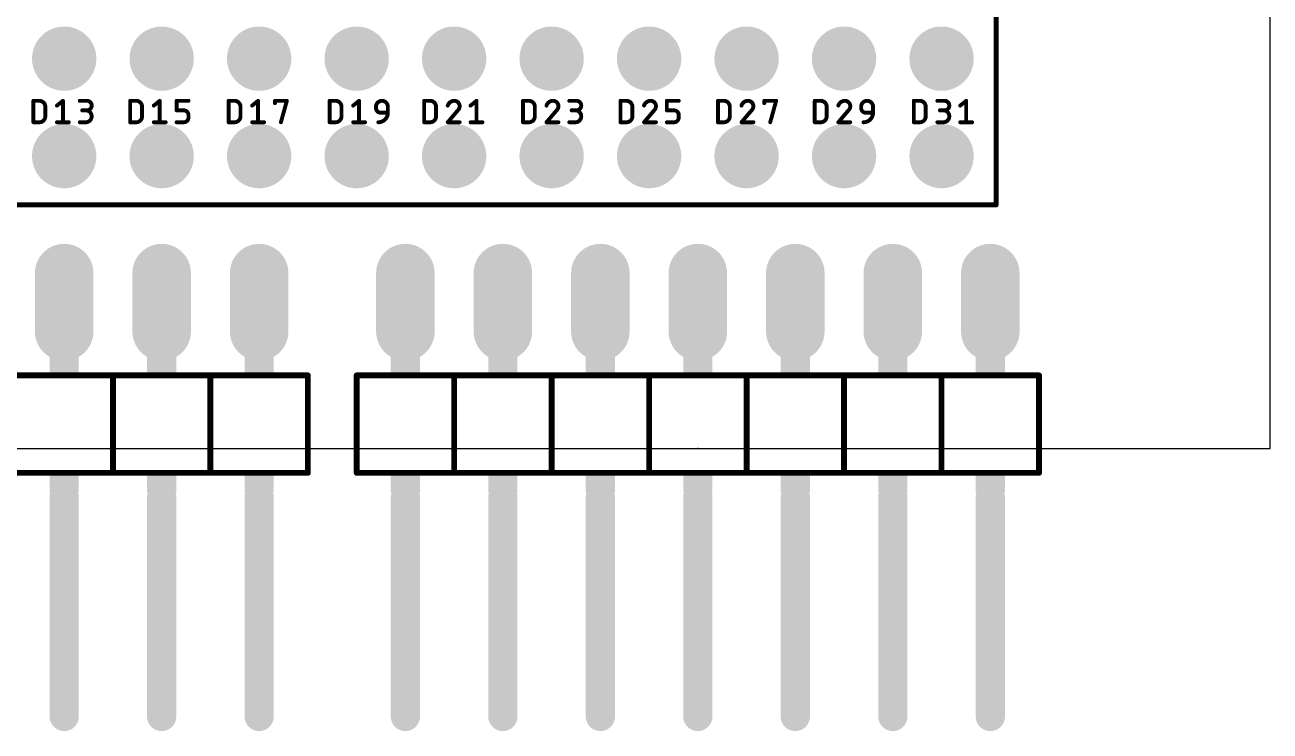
# Model space of a CAD drawing. Extents: x 0 to 2.49, y -0.29 to 2.34.
# Drawn here: x 1.21 to 2.487, y -0.29 to 0.435 of the extents above; entities that cross this region are included whole.
import ezdxf

# ---------------------------------------------------------------- set-up
doc = ezdxf.new("R2010")
doc.units = 0
for name, color, linetype in [('17', 110, 'CONTINUOUS'), ('20', 31, 'CONTINUOUS'), ('21', 253, 'CONTINUOUS'), ('23', 53, 'CONTINUOUS')]:
    doc.layers.add(name, color=color, linetype=linetype)

# ---------------------------------------------------------------- blocks, each defined once
blk = doc.blocks.new('ROUNDP')
at = {"const_width": 0.5}
blk.add_lwpolyline([(0, -0.25, 1), (0, 0.25, 1), (0, -0.25)], format="xyb", dxfattribs=at)
blk = doc.blocks.new('RECT')
blk.add_solid([(-0.5, -0.5), (0.5, -0.5), (-0.5, 0.5), (0.5, 0.5)])
blk = doc.blocks.new('LONGP100')
at = {"const_width": 1}
blk.add_lwpolyline([(-0.5, 0), (0.5, 0)], dxfattribs=at)
at = {"const_width": 0.5}
for points in [[(-0.5, 0.25, 1), (-0.5, -0.25)], [(0.5, -0.25, 1), (0.5, 0.25)]]:
    blk.add_lwpolyline(points, format="xyb", dxfattribs=at)

msp = doc.modelspace()

# ---------------------------------------------------------------- linework, layer by layer
at = {"layer": '20'}
for p, q in [((2.487008, 0), (2.487008, 2.149606)), ((0, 0), (2.487008, 0))]:
    msp.add_line(p, q, dxfattribs=at)
at = {"layer": '21'}
for points, const_width in [([(2.206, 0.25), (2.206, 1.746)], 0.005), ([(1.218404, 0.334742), (1.218404, 0.356742)], 0.004), ([(1.218404, 0.356742), (1.224515, 0.356742)], 0.004), ([(1.242584, 0.351853), (1.248695, 0.356742)], 0.004), ([(1.248695, 0.356742), (1.248695, 0.334742)], 0.004), ([(1.265984, 0.356742), (1.273317, 0.356742)], 0.004), ([(1.317711, 0.334742), (1.317711, 0.356742)], 0.004), ([(1.317711, 0.356742), (1.323822, 0.356742)], 0.004), ([(1.341891, 0.351853), (1.348002, 0.356742)], 0.004), ([(1.348002, 0.356742), (1.348002, 0.334742)], 0.004), ([(1.365291, 0.346964), (1.365291, 0.356742)], 0.004), ([(1.365291, 0.356742), (1.377513, 0.356742)], 0.004), ([(1.418609, 0.334742), (1.418609, 0.356742)], 0.004), ([(1.418609, 0.356742), (1.42472, 0.356742)], 0.004), ([(1.442789, 0.351853), (1.4489, 0.356742)], 0.004), ([(1.4489, 0.356742), (1.4489, 0.334742)], 0.004), ([(1.466189, 0.354297), (1.466189, 0.356742)], 0.004), ([(1.466189, 0.356742), (1.478411, 0.356742)], 0.004), ([(1.478411, 0.356742), (1.4723, 0.334742)], 0.004), ([(1.522238, 0.334742), (1.522238, 0.356742)], 0.004), ([(1.522238, 0.356742), (1.528349, 0.356742)], 0.004), ([(1.546418, 0.351853), (1.552529, 0.356742)], 0.004), ([(1.552529, 0.356742), (1.552529, 0.334742)], 0.004), ([(1.619248, 0.334742), (1.619248, 0.356742)], 0.004), ([(1.619248, 0.356742), (1.625359, 0.356742)], 0.004), ([(1.666828, 0.351853), (1.672939, 0.356742)], 0.004), ([(1.672939, 0.356742), (1.672939, 0.334742)], 0.004), ([(1.72058, 0.334742), (1.72058, 0.356742)], 0.004), ([(1.72058, 0.356742), (1.726691, 0.356742)], 0.004), ([(1.76816, 0.356742), (1.775493, 0.356742)], 0.004), ([(1.820617, 0.334742), (1.820617, 0.356742)], 0.004), ([(1.820617, 0.356742), (1.826728, 0.356742)], 0.004), ([(1.868197, 0.346964), (1.868197, 0.356742)], 0.004), ([(1.868197, 0.356742), (1.880419, 0.356742)], 0.004), ([(1.920555, 0.334742), (1.920555, 0.356742)], 0.004), ([(1.920555, 0.356742), (1.926666, 0.356742)], 0.004), ([(1.968135, 0.354297), (1.968135, 0.356742)], 0.004), ([(1.968135, 0.356742), (1.980357, 0.356742)], 0.004), ([(1.980357, 0.356742), (1.974246, 0.334742)], 0.004), ([(2.019932, 0.334742), (2.019932, 0.356742)], 0.004), ([(2.019932, 0.356742), (2.026043, 0.356742)], 0.004), ([(2.121545, 0.334742), (2.121545, 0.356742)], 0.004), ([(2.121545, 0.356742), (2.127656, 0.356742)], 0.004), ([(2.145725, 0.356742), (2.153058, 0.356742)], 0.004), ([(2.169125, 0.351853), (2.175236, 0.356742)], 0.004), ([(2.175236, 0.356742), (2.175236, 0.334742)], 0.004), ([(1.230626, 0.350631), (1.230626, 0.340853)], 0.004), ([(1.273317, 0.346964), (1.268428, 0.346964)], 0.004), ([(1.329933, 0.350631), (1.329933, 0.340853)], 0.004), ([(1.372624, 0.346964), (1.365291, 0.346964)], 0.004), ([(1.430831, 0.350631), (1.430831, 0.340853)], 0.004), ([(1.53446, 0.350631), (1.53446, 0.340853)], 0.004), ([(1.569818, 0.349409), (1.569818, 0.350631)], 0.004), ([(1.58204, 0.34452), (1.574706, 0.34452)], 0.004), ([(1.58204, 0.350631), (1.58204, 0.34452)], 0.004), ([(1.63147, 0.350631), (1.63147, 0.340853)], 0.004), ([(1.653817, 0.346964), (1.643428, 0.334742)], 0.004), ([(1.732802, 0.350631), (1.732802, 0.340853)], 0.004), ([(1.755149, 0.346964), (1.74476, 0.334742)], 0.004), ([(1.775493, 0.346964), (1.770604, 0.346964)], 0.004), ([(1.832839, 0.350631), (1.832839, 0.340853)], 0.004), ([(1.855186, 0.346964), (1.844797, 0.334742)], 0.004), ([(1.87553, 0.346964), (1.868197, 0.346964)], 0.004), ([(1.932777, 0.350631), (1.932777, 0.340853)], 0.004), ([(1.955124, 0.346964), (1.944735, 0.334742)], 0.004), ([(2.032154, 0.350631), (2.032154, 0.340853)], 0.004), ([(2.054501, 0.346964), (2.044112, 0.334742)], 0.004), ([(2.067512, 0.349409), (2.067512, 0.350631)], 0.004), ([(2.079734, 0.34452), (2.0724, 0.34452)], 0.004), ([(2.079734, 0.350631), (2.079734, 0.34452)], 0.004), ([(2.133767, 0.350631), (2.133767, 0.340853)], 0.004), ([(2.153058, 0.346964), (2.148169, 0.346964)], 0.004), ([(1.224515, 0.334742), (1.218404, 0.334742)], 0.004), ([(1.242584, 0.334742), (1.254806, 0.334742)], 0.004), ([(1.265984, 0.334742), (1.272095, 0.334742)], 0.004), ([(1.323822, 0.334742), (1.317711, 0.334742)], 0.004), ([(1.341891, 0.334742), (1.354113, 0.334742)], 0.004), ([(1.365291, 0.334742), (1.372624, 0.334742)], 0.004), ([(1.377513, 0.339631), (1.377513, 0.342075)], 0.004), ([(1.42472, 0.334742), (1.418609, 0.334742)], 0.004), ([(1.442789, 0.334742), (1.455011, 0.334742)], 0.004), ([(1.528349, 0.334742), (1.522238, 0.334742)], 0.004), ([(1.546418, 0.334742), (1.55864, 0.334742)], 0.004), ([(1.625359, 0.334742), (1.619248, 0.334742)], 0.004), ([(1.643428, 0.334742), (1.65565, 0.334742)], 0.004), ([(1.666828, 0.334742), (1.67905, 0.334742)], 0.004), ([(1.726691, 0.334742), (1.72058, 0.334742)], 0.004), ([(1.74476, 0.334742), (1.756982, 0.334742)], 0.004), ([(1.76816, 0.334742), (1.774271, 0.334742)], 0.004), ([(1.826728, 0.334742), (1.820617, 0.334742)], 0.004), ([(1.844797, 0.334742), (1.857019, 0.334742)], 0.004), ([(1.868197, 0.334742), (1.87553, 0.334742)], 0.004), ([(1.880419, 0.339631), (1.880419, 0.342075)], 0.004), ([(1.926666, 0.334742), (1.920555, 0.334742)], 0.004), ([(1.944735, 0.334742), (1.956957, 0.334742)], 0.004), ([(2.026043, 0.334742), (2.019932, 0.334742)], 0.004), ([(2.044112, 0.334742), (2.056334, 0.334742)], 0.004), ([(2.127656, 0.334742), (2.121545, 0.334742)], 0.004), ([(2.145725, 0.334742), (2.151836, 0.334742)], 0.004), ([(2.169125, 0.334742), (2.181347, 0.334742)], 0.004), ([(0.08, 0.25), (2.206, 0.25)], 0.005), ([(1.3, 0.075), (1.2, 0.075)], 0.006), ([(1.4, 0.075), (1.3, 0.075)], 0.006), ([(1.3, 0.075), (1.3, -0.025)], 0.006), ([(1.5, 0.075), (1.4, 0.075)], 0.006), ([(1.4, 0.075), (1.4, -0.025)], 0.006), ([(1.5, -0.025), (1.5, 0.075)], 0.006), ([(1.65, 0.075), (1.55, 0.075)], 0.006), ([(1.55, 0.075), (1.55, -0.025)], 0.006), ([(1.75, 0.075), (1.65, 0.075)], 0.006), ([(1.65, 0.075), (1.65, -0.025)], 0.006), ([(1.85, 0.075), (1.75, 0.075)], 0.006), ([(1.75, 0.075), (1.75, -0.025)], 0.006), ([(1.95, 0.075), (1.85, 0.075)], 0.006), ([(1.85, 0.075), (1.85, -0.025)], 0.006), ([(2.05, 0.075), (1.95, 0.075)], 0.006), ([(1.95, 0.075), (1.95, -0.025)], 0.006), ([(2.15, 0.075), (2.05, 0.075)], 0.006), ([(2.05, 0.075), (2.05, -0.025)], 0.006), ([(2.25, 0.075), (2.15, 0.075)], 0.006), ([(2.15, 0.075), (2.15, -0.025)], 0.006), ([(2.25, -0.025), (2.25, 0.075)], 0.006), ([(1.2, -0.025), (1.3, -0.025)], 0.006), ([(1.3, -0.025), (1.4, -0.025)], 0.006), ([(1.4, -0.025), (1.5, -0.025)], 0.006), ([(1.55, -0.025), (1.65, -0.025)], 0.006), ([(1.65, -0.025), (1.75, -0.025)], 0.006), ([(1.75, -0.025), (1.85, -0.025)], 0.006), ([(1.85, -0.025), (1.95, -0.025)], 0.006), ([(1.95, -0.025), (2.05, -0.025)], 0.006), ([(2.05, -0.025), (2.15, -0.025)], 0.006), ([(2.15, -0.025), (2.25, -0.025)], 0.006), ([(1.25, -0.275), (1.25, -0.05)], 0.03), ([(1.35, -0.275), (1.35, -0.05)], 0.03), ([(1.45, -0.275), (1.45, -0.05)], 0.03), ([(1.6, -0.275), (1.6, -0.05)], 0.03), ([(1.7, -0.275), (1.7, -0.05)], 0.03), ([(1.8, -0.275), (1.8, -0.05)], 0.03), ([(1.9, -0.275), (1.9, -0.05)], 0.03), ([(2, -0.275), (2, -0.05)], 0.03), ([(2.1, -0.275), (2.1, -0.05)], 0.03), ([(2.2, -0.275), (2.2, -0.05)], 0.03)]:
    msp.add_lwpolyline(points, dxfattribs=dict(at, const_width=const_width))
for points, const_width in [([(1.219404, 0.356742, 1), (1.217404, 0.356742)], 0.002), ([(1.218404, 0.357742, 1), (1.218404, 0.355742)], 0.002), ([(1.230626, 0.350631, 0.414219), (1.224515, 0.356742)], 0.004), ([(1.224515, 0.357742, 1), (1.224515, 0.355742)], 0.002), ([(1.224515, 0.355742, 1), (1.224515, 0.357742)], 0.002), ([(1.249695, 0.356742, 1), (1.247695, 0.356742)], 0.002), ([(1.24932, 0.355961, 1), (1.24807, 0.357523)], 0.002), ([(1.265984, 0.357742, 1), (1.265984, 0.355742)], 0.002), ([(1.273317, 0.346964, 1), (1.273317, 0.356742)], 0.004), ([(1.273317, 0.357742, 1), (1.273317, 0.355742)], 0.002), ([(1.273317, 0.355742, 1), (1.273317, 0.357742)], 0.002), ([(1.318711, 0.356742, 1), (1.316711, 0.356742)], 0.002), ([(1.317711, 0.357742, 1), (1.317711, 0.355742)], 0.002), ([(1.329933, 0.350631, 0.414219), (1.323822, 0.356742)], 0.004), ([(1.323822, 0.357742, 1), (1.323822, 0.355742)], 0.002), ([(1.323822, 0.355742, 1), (1.323822, 0.357742)], 0.002), ([(1.349002, 0.356742, 1), (1.347002, 0.356742)], 0.002), ([(1.348627, 0.355961, 1), (1.347377, 0.357523)], 0.002), ([(1.366291, 0.356742, 1), (1.364291, 0.356742)], 0.002), ([(1.365291, 0.357742, 1), (1.365291, 0.355742)], 0.002), ([(1.377513, 0.355742, 1), (1.377513, 0.357742)], 0.002), ([(1.419609, 0.356742, 1), (1.417609, 0.356742)], 0.002), ([(1.418609, 0.357742, 1), (1.418609, 0.355742)], 0.002), ([(1.430831, 0.350631, 0.414219), (1.42472, 0.356742)], 0.004), ([(1.42472, 0.357742, 1), (1.42472, 0.355742)], 0.002), ([(1.42472, 0.355742, 1), (1.42472, 0.357742)], 0.002), ([(1.4499, 0.356742, 1), (1.4479, 0.356742)], 0.002), ([(1.449525, 0.355961, 1), (1.448275, 0.357523)], 0.002), ([(1.467189, 0.356742, 1), (1.465189, 0.356742)], 0.002), ([(1.466189, 0.357742, 1), (1.466189, 0.355742)], 0.002), ([(1.479374, 0.356474, 1), (1.477447, 0.35701)], 0.002), ([(1.478411, 0.355742, 1), (1.478411, 0.357742)], 0.002), ([(1.523238, 0.356742, 1), (1.521238, 0.356742)], 0.002), ([(1.522238, 0.357742, 1), (1.522238, 0.355742)], 0.002), ([(1.53446, 0.350631, 0.414219), (1.528349, 0.356742)], 0.004), ([(1.528349, 0.357742, 1), (1.528349, 0.355742)], 0.002), ([(1.528349, 0.355742, 1), (1.528349, 0.357742)], 0.002), ([(1.553529, 0.356742, 1), (1.551529, 0.356742)], 0.002), ([(1.553154, 0.355961, 1), (1.551904, 0.357523)], 0.002), ([(1.58204, 0.350631, 1), (1.569818, 0.350631)], 0.004), ([(1.620248, 0.356742, 1), (1.618248, 0.356742)], 0.002), ([(1.619248, 0.357742, 1), (1.619248, 0.355742)], 0.002), ([(1.63147, 0.350631, 0.414219), (1.625359, 0.356742)], 0.004), ([(1.625359, 0.357742, 1), (1.625359, 0.355742)], 0.002), ([(1.625359, 0.355742, 1), (1.625359, 0.357742)], 0.002), ([(1.65015, 0.356742, 0.325185), (1.643428, 0.351853)], 0.004), ([(1.65565, 0.351242, 0.414214), (1.65015, 0.356742)], 0.004), ([(1.65015, 0.357742, 1), (1.65015, 0.355742)], 0.002), ([(1.65015, 0.355742, 1), (1.65015, 0.357742)], 0.002), ([(1.673939, 0.356742, 1), (1.671939, 0.356742)], 0.002), ([(1.673564, 0.355961, 1), (1.672314, 0.357523)], 0.002), ([(1.72158, 0.356742, 1), (1.71958, 0.356742)], 0.002), ([(1.72058, 0.357742, 1), (1.72058, 0.355742)], 0.002), ([(1.732802, 0.350631, 0.414219), (1.726691, 0.356742)], 0.004), ([(1.726691, 0.357742, 1), (1.726691, 0.355742)], 0.002), ([(1.726691, 0.355742, 1), (1.726691, 0.357742)], 0.002), ([(1.751482, 0.356742, 0.325185), (1.74476, 0.351853)], 0.004), ([(1.756982, 0.351242, 0.414214), (1.751482, 0.356742)], 0.004), ([(1.751482, 0.357742, 1), (1.751482, 0.355742)], 0.002), ([(1.751482, 0.355742, 1), (1.751482, 0.357742)], 0.002), ([(1.76816, 0.357742, 1), (1.76816, 0.355742)], 0.002), ([(1.775493, 0.346964, 1), (1.775493, 0.356742)], 0.004), ([(1.775493, 0.357742, 1), (1.775493, 0.355742)], 0.002), ([(1.775493, 0.355742, 1), (1.775493, 0.357742)], 0.002), ([(1.821617, 0.356742, 1), (1.819617, 0.356742)], 0.002), ([(1.820617, 0.357742, 1), (1.820617, 0.355742)], 0.002), ([(1.832839, 0.350631, 0.414219), (1.826728, 0.356742)], 0.004), ([(1.826728, 0.357742, 1), (1.826728, 0.355742)], 0.002), ([(1.826728, 0.355742, 1), (1.826728, 0.357742)], 0.002), ([(1.851519, 0.356742, 0.325185), (1.844797, 0.351853)], 0.004), ([(1.857019, 0.351242, 0.414214), (1.851519, 0.356742)], 0.004), ([(1.851519, 0.357742, 1), (1.851519, 0.355742)], 0.002), ([(1.851519, 0.355742, 1), (1.851519, 0.357742)], 0.002), ([(1.869197, 0.356742, 1), (1.867197, 0.356742)], 0.002), ([(1.868197, 0.357742, 1), (1.868197, 0.355742)], 0.002), ([(1.880419, 0.355742, 1), (1.880419, 0.357742)], 0.002), ([(1.921555, 0.356742, 1), (1.919555, 0.356742)], 0.002), ([(1.920555, 0.357742, 1), (1.920555, 0.355742)], 0.002), ([(1.932777, 0.350631, 0.414219), (1.926666, 0.356742)], 0.004), ([(1.926666, 0.357742, 1), (1.926666, 0.355742)], 0.002), ([(1.926666, 0.355742, 1), (1.926666, 0.357742)], 0.002), ([(1.951457, 0.356742, 0.325185), (1.944735, 0.351853)], 0.004), ([(1.956957, 0.351242, 0.414214), (1.951457, 0.356742)], 0.004), ([(1.951457, 0.357742, 1), (1.951457, 0.355742)], 0.002), ([(1.951457, 0.355742, 1), (1.951457, 0.357742)], 0.002), ([(1.969135, 0.356742, 1), (1.967135, 0.356742)], 0.002), ([(1.968135, 0.357742, 1), (1.968135, 0.355742)], 0.002), ([(1.98132, 0.356474, 1), (1.979393, 0.35701)], 0.002), ([(1.980357, 0.355742, 1), (1.980357, 0.357742)], 0.002), ([(2.020932, 0.356742, 1), (2.018932, 0.356742)], 0.002), ([(2.019932, 0.357742, 1), (2.019932, 0.355742)], 0.002), ([(2.032154, 0.350631, 0.414219), (2.026043, 0.356742)], 0.004), ([(2.026043, 0.357742, 1), (2.026043, 0.355742)], 0.002), ([(2.026043, 0.355742, 1), (2.026043, 0.357742)], 0.002), ([(2.050834, 0.356742, 0.325185), (2.044112, 0.351853)], 0.004), ([(2.056334, 0.351242, 0.414214), (2.050834, 0.356742)], 0.004), ([(2.050834, 0.357742, 1), (2.050834, 0.355742)], 0.002), ([(2.050834, 0.355742, 1), (2.050834, 0.357742)], 0.002), ([(2.079734, 0.350631, 1), (2.067512, 0.350631)], 0.004), ([(2.122545, 0.356742, 1), (2.120545, 0.356742)], 0.002), ([(2.121545, 0.357742, 1), (2.121545, 0.355742)], 0.002), ([(2.133767, 0.350631, 0.414219), (2.127656, 0.356742)], 0.004), ([(2.127656, 0.357742, 1), (2.127656, 0.355742)], 0.002), ([(2.127656, 0.355742, 1), (2.127656, 0.357742)], 0.002), ([(2.145725, 0.357742, 1), (2.145725, 0.355742)], 0.002), ([(2.153058, 0.346964, 1), (2.153058, 0.356742)], 0.004), ([(2.153058, 0.357742, 1), (2.153058, 0.355742)], 0.002), ([(2.153058, 0.355742, 1), (2.153058, 0.357742)], 0.002), ([(2.176236, 0.356742, 1), (2.174236, 0.356742)], 0.002), ([(2.175861, 0.355961, 1), (2.174611, 0.357523)], 0.002), ([(1.231626, 0.350631, 1), (1.229626, 0.350631)], 0.002), ([(1.229626, 0.350631, 1), (1.231626, 0.350631)], 0.002), ([(1.241959, 0.352634, 1), (1.243209, 0.351072)], 0.002), ([(1.268428, 0.347964, 1), (1.268428, 0.345964)], 0.002), ([(1.272095, 0.334742, 1), (1.272095, 0.346964)], 0.004), ([(1.272095, 0.347964, 1), (1.272095, 0.345964)], 0.002), ([(1.273317, 0.347964, 1), (1.273317, 0.345964)], 0.002), ([(1.273317, 0.345964, 1), (1.273317, 0.347964)], 0.002), ([(1.330933, 0.350631, 1), (1.328933, 0.350631)], 0.002), ([(1.328933, 0.350631, 1), (1.330933, 0.350631)], 0.002), ([(1.341266, 0.352634, 1), (1.342516, 0.351072)], 0.002), ([(1.365291, 0.347964, 1), (1.365291, 0.345964)], 0.002), ([(1.364291, 0.346964, 1), (1.366291, 0.346964)], 0.002), ([(1.377513, 0.342075, 0.414214), (1.372624, 0.346964)], 0.004), ([(1.372624, 0.347964, 1), (1.372624, 0.345964)], 0.002), ([(1.372624, 0.345964, 1), (1.372624, 0.347964)], 0.002), ([(1.431831, 0.350631, 1), (1.429831, 0.350631)], 0.002), ([(1.429831, 0.350631, 1), (1.431831, 0.350631)], 0.002), ([(1.442164, 0.352634, 1), (1.443414, 0.351072)], 0.002), ([(1.465189, 0.354297, 1), (1.467189, 0.354297)], 0.002), ([(1.53546, 0.350631, 1), (1.53346, 0.350631)], 0.002), ([(1.53346, 0.350631, 1), (1.53546, 0.350631)], 0.002), ([(1.545793, 0.352634, 1), (1.547043, 0.351072)], 0.002), ([(1.570818, 0.350631, 1), (1.568818, 0.350631)], 0.002), ([(1.568818, 0.350631, 1), (1.570818, 0.350631)], 0.002), ([(1.569818, 0.349409, 0.414221), (1.574706, 0.34452)], 0.004), ([(1.570818, 0.349409, 1), (1.568818, 0.349409)], 0.002), ([(1.568818, 0.349409, 1), (1.570818, 0.349409)], 0.002), ([(1.572262, 0.334742, 0.414217), (1.58204, 0.34452)], 0.004), ([(1.574706, 0.34552, 1), (1.574706, 0.34352)], 0.002), ([(1.574706, 0.34352, 1), (1.574706, 0.34552)], 0.002), ([(1.58304, 0.350631, 1), (1.58104, 0.350631)], 0.002), ([(1.58104, 0.350631, 1), (1.58304, 0.350631)], 0.002), ([(1.58304, 0.34452, 1), (1.58104, 0.34452)], 0.002), ([(1.58104, 0.34452, 1), (1.58304, 0.34452)], 0.002), ([(1.58204, 0.34352, 1), (1.58204, 0.34552)], 0.002), ([(1.63247, 0.350631, 1), (1.63047, 0.350631)], 0.002), ([(1.63047, 0.350631, 1), (1.63247, 0.350631)], 0.002), ([(1.642477, 0.352161, 1), (1.644379, 0.351545)], 0.002), ([(1.653817, 0.346964, 0.205267), (1.65565, 0.351242)], 0.004), ([(1.653127, 0.347688, 1), (1.654506, 0.34624)], 0.002), ([(1.654579, 0.346317, 1), (1.653055, 0.347612)], 0.002), ([(1.65665, 0.351242, 1), (1.65465, 0.351242)], 0.002), ([(1.65465, 0.351242, 1), (1.65665, 0.351242)], 0.002), ([(1.666203, 0.352634, 1), (1.667452, 0.351072)], 0.002), ([(1.733802, 0.350631, 1), (1.731802, 0.350631)], 0.002), ([(1.731802, 0.350631, 1), (1.733802, 0.350631)], 0.002), ([(1.743808, 0.352161, 1), (1.745711, 0.351545)], 0.002), ([(1.755149, 0.346964, 0.205267), (1.756982, 0.351242)], 0.004), ([(1.754459, 0.347688, 1), (1.755838, 0.34624)], 0.002), ([(1.755911, 0.346317, 1), (1.754387, 0.347612)], 0.002), ([(1.757982, 0.351242, 1), (1.755982, 0.351242)], 0.002), ([(1.755982, 0.351242, 1), (1.757982, 0.351242)], 0.002), ([(1.770604, 0.347964, 1), (1.770604, 0.345964)], 0.002), ([(1.774271, 0.334742, 1), (1.774271, 0.346964)], 0.004), ([(1.774271, 0.347964, 1), (1.774271, 0.345964)], 0.002), ([(1.775493, 0.347964, 1), (1.775493, 0.345964)], 0.002), ([(1.775493, 0.345964, 1), (1.775493, 0.347964)], 0.002), ([(1.833839, 0.350631, 1), (1.831839, 0.350631)], 0.002), ([(1.831839, 0.350631, 1), (1.833839, 0.350631)], 0.002), ([(1.843846, 0.352161, 1), (1.845748, 0.351545)], 0.002), ([(1.855186, 0.346964, 0.205267), (1.857019, 0.351242)], 0.004), ([(1.854496, 0.347688, 1), (1.855875, 0.34624)], 0.002), ([(1.855948, 0.346317, 1), (1.854424, 0.347612)], 0.002), ([(1.858019, 0.351242, 1), (1.856019, 0.351242)], 0.002), ([(1.856019, 0.351242, 1), (1.858019, 0.351242)], 0.002), ([(1.868197, 0.347964, 1), (1.868197, 0.345964)], 0.002), ([(1.867197, 0.346964, 1), (1.869197, 0.346964)], 0.002), ([(1.880419, 0.342075, 0.414214), (1.87553, 0.346964)], 0.004), ([(1.87553, 0.347964, 1), (1.87553, 0.345964)], 0.002), ([(1.87553, 0.345964, 1), (1.87553, 0.347964)], 0.002), ([(1.933777, 0.350631, 1), (1.931777, 0.350631)], 0.002), ([(1.931777, 0.350631, 1), (1.933777, 0.350631)], 0.002), ([(1.943784, 0.352161, 1), (1.945686, 0.351545)], 0.002), ([(1.955124, 0.346964, 0.205267), (1.956957, 0.351242)], 0.004), ([(1.954434, 0.347688, 1), (1.955813, 0.34624)], 0.002), ([(1.955886, 0.346317, 1), (1.954362, 0.347612)], 0.002), ([(1.957957, 0.351242, 1), (1.955957, 0.351242)], 0.002), ([(1.955957, 0.351242, 1), (1.957957, 0.351242)], 0.002), ([(1.967135, 0.354297, 1), (1.969135, 0.354297)], 0.002), ([(2.033154, 0.350631, 1), (2.031154, 0.350631)], 0.002), ([(2.031154, 0.350631, 1), (2.033154, 0.350631)], 0.002), ([(2.04316, 0.352161, 1), (2.045063, 0.351545)], 0.002), ([(2.054501, 0.346964, 0.205267), (2.056334, 0.351242)], 0.004), ([(2.053811, 0.347688, 1), (2.05519, 0.34624)], 0.002), ([(2.055263, 0.346317, 1), (2.053739, 0.347612)], 0.002), ([(2.057334, 0.351242, 1), (2.055334, 0.351242)], 0.002), ([(2.055334, 0.351242, 1), (2.057334, 0.351242)], 0.002), ([(2.068512, 0.350631, 1), (2.066512, 0.350631)], 0.002), ([(2.066512, 0.350631, 1), (2.068512, 0.350631)], 0.002), ([(2.067512, 0.349409, 0.414221), (2.0724, 0.34452)], 0.004), ([(2.068512, 0.349409, 1), (2.066512, 0.349409)], 0.002), ([(2.066512, 0.349409, 1), (2.068512, 0.349409)], 0.002), ([(2.069956, 0.334742, 0.414217), (2.079734, 0.34452)], 0.004), ([(2.0724, 0.34552, 1), (2.0724, 0.34352)], 0.002), ([(2.0724, 0.34352, 1), (2.0724, 0.34552)], 0.002), ([(2.080734, 0.350631, 1), (2.078734, 0.350631)], 0.002), ([(2.078734, 0.350631, 1), (2.080734, 0.350631)], 0.002), ([(2.080734, 0.34452, 1), (2.078734, 0.34452)], 0.002), ([(2.078734, 0.34452, 1), (2.080734, 0.34452)], 0.002), ([(2.079734, 0.34352, 1), (2.079734, 0.34552)], 0.002), ([(2.134767, 0.350631, 1), (2.132767, 0.350631)], 0.002), ([(2.132767, 0.350631, 1), (2.134767, 0.350631)], 0.002), ([(2.148169, 0.347964, 1), (2.148169, 0.345964)], 0.002), ([(2.151836, 0.334742, 1), (2.151836, 0.346964)], 0.004), ([(2.151836, 0.347964, 1), (2.151836, 0.345964)], 0.002), ([(2.153058, 0.347964, 1), (2.153058, 0.345964)], 0.002), ([(2.153058, 0.345964, 1), (2.153058, 0.347964)], 0.002), ([(2.1685, 0.352634, 1), (2.169749, 0.351072)], 0.002), ([(1.218404, 0.335742, 1), (1.218404, 0.333742)], 0.002), ([(1.217404, 0.334742, 1), (1.219404, 0.334742)], 0.002), ([(1.224515, 0.334742, 0.414208), (1.230626, 0.340853)], 0.004), ([(1.224515, 0.335742, 1), (1.224515, 0.333742)], 0.002), ([(1.224515, 0.333742, 1), (1.224515, 0.335742)], 0.002), ([(1.231626, 0.340853, 1), (1.229626, 0.340853)], 0.002), ([(1.229626, 0.340853, 1), (1.231626, 0.340853)], 0.002), ([(1.242584, 0.335742, 1), (1.242584, 0.333742)], 0.002), ([(1.247695, 0.334742, 1), (1.249695, 0.334742)], 0.002), ([(1.254806, 0.333742, 1), (1.254806, 0.335742)], 0.002), ([(1.265984, 0.335742, 1), (1.265984, 0.333742)], 0.002), ([(1.272095, 0.335742, 1), (1.272095, 0.333742)], 0.002), ([(1.272095, 0.333742, 1), (1.272095, 0.335742)], 0.002), ([(1.317711, 0.335742, 1), (1.317711, 0.333742)], 0.002), ([(1.316711, 0.334742, 1), (1.318711, 0.334742)], 0.002), ([(1.323822, 0.334742, 0.414208), (1.329933, 0.340853)], 0.004), ([(1.323822, 0.335742, 1), (1.323822, 0.333742)], 0.002), ([(1.323822, 0.333742, 1), (1.323822, 0.335742)], 0.002), ([(1.330933, 0.340853, 1), (1.328933, 0.340853)], 0.002), ([(1.328933, 0.340853, 1), (1.330933, 0.340853)], 0.002), ([(1.341891, 0.335742, 1), (1.341891, 0.333742)], 0.002), ([(1.347002, 0.334742, 1), (1.349002, 0.334742)], 0.002), ([(1.354113, 0.333742, 1), (1.354113, 0.335742)], 0.002), ([(1.365291, 0.335742, 1), (1.365291, 0.333742)], 0.002), ([(1.372624, 0.334742, 0.414206), (1.377513, 0.339631)], 0.004), ([(1.372624, 0.335742, 1), (1.372624, 0.333742)], 0.002), ([(1.372624, 0.333742, 1), (1.372624, 0.335742)], 0.002), ([(1.378513, 0.342075, 1), (1.376513, 0.342075)], 0.002), ([(1.376513, 0.342075, 1), (1.378513, 0.342075)], 0.002), ([(1.378513, 0.339631, 1), (1.376513, 0.339631)], 0.002), ([(1.376513, 0.339631, 1), (1.378513, 0.339631)], 0.002), ([(1.418609, 0.335742, 1), (1.418609, 0.333742)], 0.002), ([(1.417609, 0.334742, 1), (1.419609, 0.334742)], 0.002), ([(1.42472, 0.334742, 0.414208), (1.430831, 0.340853)], 0.004), ([(1.42472, 0.335742, 1), (1.42472, 0.333742)], 0.002), ([(1.42472, 0.333742, 1), (1.42472, 0.335742)], 0.002), ([(1.431831, 0.340853, 1), (1.429831, 0.340853)], 0.002), ([(1.429831, 0.340853, 1), (1.431831, 0.340853)], 0.002), ([(1.442789, 0.335742, 1), (1.442789, 0.333742)], 0.002), ([(1.4479, 0.334742, 1), (1.4499, 0.334742)], 0.002), ([(1.455011, 0.333742, 1), (1.455011, 0.335742)], 0.002), ([(1.471336, 0.33501, 1), (1.473263, 0.334474)], 0.002), ([(1.522238, 0.335742, 1), (1.522238, 0.333742)], 0.002), ([(1.521238, 0.334742, 1), (1.523238, 0.334742)], 0.002), ([(1.528349, 0.334742, 0.414208), (1.53446, 0.340853)], 0.004), ([(1.528349, 0.335742, 1), (1.528349, 0.333742)], 0.002), ([(1.528349, 0.333742, 1), (1.528349, 0.335742)], 0.002), ([(1.53546, 0.340853, 1), (1.53346, 0.340853)], 0.002), ([(1.53346, 0.340853, 1), (1.53546, 0.340853)], 0.002), ([(1.546418, 0.335742, 1), (1.546418, 0.333742)], 0.002), ([(1.551529, 0.334742, 1), (1.553529, 0.334742)], 0.002), ([(1.55864, 0.333742, 1), (1.55864, 0.335742)], 0.002), ([(1.572262, 0.335742, 1), (1.572262, 0.333742)], 0.002), ([(1.619248, 0.335742, 1), (1.619248, 0.333742)], 0.002), ([(1.618248, 0.334742, 1), (1.620248, 0.334742)], 0.002), ([(1.625359, 0.334742, 0.414208), (1.63147, 0.340853)], 0.004), ([(1.625359, 0.335742, 1), (1.625359, 0.333742)], 0.002), ([(1.625359, 0.333742, 1), (1.625359, 0.335742)], 0.002), ([(1.63247, 0.340853, 1), (1.63047, 0.340853)], 0.002), ([(1.63047, 0.340853, 1), (1.63247, 0.340853)], 0.002), ([(1.643428, 0.335742, 1), (1.643428, 0.333742)], 0.002), ([(1.642666, 0.33539, 1), (1.64419, 0.334094)], 0.002), ([(1.65565, 0.333742, 1), (1.65565, 0.335742)], 0.002), ([(1.666828, 0.335742, 1), (1.666828, 0.333742)], 0.002), ([(1.671939, 0.334742, 1), (1.673939, 0.334742)], 0.002), ([(1.67905, 0.333742, 1), (1.67905, 0.335742)], 0.002), ([(1.72058, 0.335742, 1), (1.72058, 0.333742)], 0.002), ([(1.71958, 0.334742, 1), (1.72158, 0.334742)], 0.002), ([(1.726691, 0.334742, 0.414208), (1.732802, 0.340853)], 0.004), ([(1.726691, 0.335742, 1), (1.726691, 0.333742)], 0.002), ([(1.726691, 0.333742, 1), (1.726691, 0.335742)], 0.002), ([(1.733802, 0.340853, 1), (1.731802, 0.340853)], 0.002), ([(1.731802, 0.340853, 1), (1.733802, 0.340853)], 0.002), ([(1.74476, 0.335742, 1), (1.74476, 0.333742)], 0.002), ([(1.743998, 0.33539, 1), (1.745522, 0.334094)], 0.002), ([(1.756982, 0.333742, 1), (1.756982, 0.335742)], 0.002), ([(1.76816, 0.335742, 1), (1.76816, 0.333742)], 0.002), ([(1.774271, 0.335742, 1), (1.774271, 0.333742)], 0.002), ([(1.774271, 0.333742, 1), (1.774271, 0.335742)], 0.002), ([(1.820617, 0.335742, 1), (1.820617, 0.333742)], 0.002), ([(1.819617, 0.334742, 1), (1.821617, 0.334742)], 0.002), ([(1.826728, 0.334742, 0.414208), (1.832839, 0.340853)], 0.004), ([(1.826728, 0.335742, 1), (1.826728, 0.333742)], 0.002), ([(1.826728, 0.333742, 1), (1.826728, 0.335742)], 0.002), ([(1.833839, 0.340853, 1), (1.831839, 0.340853)], 0.002), ([(1.831839, 0.340853, 1), (1.833839, 0.340853)], 0.002), ([(1.844797, 0.335742, 1), (1.844797, 0.333742)], 0.002), ([(1.844035, 0.33539, 1), (1.845559, 0.334094)], 0.002), ([(1.857019, 0.333742, 1), (1.857019, 0.335742)], 0.002), ([(1.868197, 0.335742, 1), (1.868197, 0.333742)], 0.002), ([(1.87553, 0.334742, 0.414206), (1.880419, 0.339631)], 0.004), ([(1.87553, 0.335742, 1), (1.87553, 0.333742)], 0.002), ([(1.87553, 0.333742, 1), (1.87553, 0.335742)], 0.002), ([(1.881419, 0.342075, 1), (1.879419, 0.342075)], 0.002), ([(1.879419, 0.342075, 1), (1.881419, 0.342075)], 0.002), ([(1.881419, 0.339631, 1), (1.879419, 0.339631)], 0.002), ([(1.879419, 0.339631, 1), (1.881419, 0.339631)], 0.002), ([(1.920555, 0.335742, 1), (1.920555, 0.333742)], 0.002), ([(1.919555, 0.334742, 1), (1.921555, 0.334742)], 0.002), ([(1.926666, 0.334742, 0.414208), (1.932777, 0.340853)], 0.004), ([(1.926666, 0.335742, 1), (1.926666, 0.333742)], 0.002), ([(1.926666, 0.333742, 1), (1.926666, 0.335742)], 0.002), ([(1.933777, 0.340853, 1), (1.931777, 0.340853)], 0.002), ([(1.931777, 0.340853, 1), (1.933777, 0.340853)], 0.002), ([(1.944735, 0.335742, 1), (1.944735, 0.333742)], 0.002), ([(1.943973, 0.33539, 1), (1.945497, 0.334094)], 0.002), ([(1.956957, 0.333742, 1), (1.956957, 0.335742)], 0.002), ([(1.973282, 0.33501, 1), (1.975209, 0.334474)], 0.002), ([(2.019932, 0.335742, 1), (2.019932, 0.333742)], 0.002), ([(2.018932, 0.334742, 1), (2.020932, 0.334742)], 0.002), ([(2.026043, 0.334742, 0.414208), (2.032154, 0.340853)], 0.004), ([(2.026043, 0.335742, 1), (2.026043, 0.333742)], 0.002), ([(2.026043, 0.333742, 1), (2.026043, 0.335742)], 0.002), ([(2.033154, 0.340853, 1), (2.031154, 0.340853)], 0.002), ([(2.031154, 0.340853, 1), (2.033154, 0.340853)], 0.002), ([(2.044112, 0.335742, 1), (2.044112, 0.333742)], 0.002), ([(2.04335, 0.33539, 1), (2.044874, 0.334094)], 0.002), ([(2.056334, 0.333742, 1), (2.056334, 0.335742)], 0.002), ([(2.069956, 0.335742, 1), (2.069956, 0.333742)], 0.002), ([(2.121545, 0.335742, 1), (2.121545, 0.333742)], 0.002), ([(2.120545, 0.334742, 1), (2.122545, 0.334742)], 0.002), ([(2.127656, 0.334742, 0.414208), (2.133767, 0.340853)], 0.004), ([(2.127656, 0.335742, 1), (2.127656, 0.333742)], 0.002), ([(2.127656, 0.333742, 1), (2.127656, 0.335742)], 0.002), ([(2.134767, 0.340853, 1), (2.132767, 0.340853)], 0.002), ([(2.132767, 0.340853, 1), (2.134767, 0.340853)], 0.002), ([(2.145725, 0.335742, 1), (2.145725, 0.333742)], 0.002), ([(2.151836, 0.335742, 1), (2.151836, 0.333742)], 0.002), ([(2.151836, 0.333742, 1), (2.151836, 0.335742)], 0.002), ([(2.169125, 0.335742, 1), (2.169125, 0.333742)], 0.002), ([(2.174236, 0.334742, 1), (2.176236, 0.334742)], 0.002), ([(2.181347, 0.333742, 1), (2.181347, 0.335742)], 0.002), ([(2.20475, 0.25, 1), (2.20725, 0.25)], 0.0025), ([(2.206, 0.24875, 1), (2.206, 0.25125)], 0.0025), ([(1.3, 0.0765, 1), (1.3, 0.0735)], 0.003), ([(1.3015, 0.075, 1), (1.2985, 0.075)], 0.003), ([(1.3, 0.0735, 1), (1.3, 0.0765)], 0.003), ([(1.4, 0.0765, 1), (1.4, 0.0735)], 0.003), ([(1.4015, 0.075, 1), (1.3985, 0.075)], 0.003), ([(1.4, 0.0735, 1), (1.4, 0.0765)], 0.003), ([(1.5015, 0.075, 1), (1.4985, 0.075)], 0.003), ([(1.5, 0.0735, 1), (1.5, 0.0765)], 0.003), ([(1.55, 0.0765, 1), (1.55, 0.0735)], 0.003), ([(1.5515, 0.075, 1), (1.5485, 0.075)], 0.003), ([(1.65, 0.0765, 1), (1.65, 0.0735)], 0.003), ([(1.6515, 0.075, 1), (1.6485, 0.075)], 0.003), ([(1.65, 0.0735, 1), (1.65, 0.0765)], 0.003), ([(1.75, 0.0765, 1), (1.75, 0.0735)], 0.003), ([(1.7515, 0.075, 1), (1.7485, 0.075)], 0.003), ([(1.75, 0.0735, 1), (1.75, 0.0765)], 0.003), ([(1.85, 0.0765, 1), (1.85, 0.0735)], 0.003), ([(1.8515, 0.075, 1), (1.8485, 0.075)], 0.003), ([(1.85, 0.0735, 1), (1.85, 0.0765)], 0.003), ([(1.95, 0.0765, 1), (1.95, 0.0735)], 0.003), ([(1.9515, 0.075, 1), (1.9485, 0.075)], 0.003), ([(1.95, 0.0735, 1), (1.95, 0.0765)], 0.003), ([(2.05, 0.0765, 1), (2.05, 0.0735)], 0.003), ([(2.0515, 0.075, 1), (2.0485, 0.075)], 0.003), ([(2.05, 0.0735, 1), (2.05, 0.0765)], 0.003), ([(2.15, 0.0765, 1), (2.15, 0.0735)], 0.003), ([(2.1515, 0.075, 1), (2.1485, 0.075)], 0.003), ([(2.15, 0.0735, 1), (2.15, 0.0765)], 0.003), ([(2.2515, 0.075, 1), (2.2485, 0.075)], 0.003), ([(2.25, 0.0735, 1), (2.25, 0.0765)], 0.003), ([(1.3, -0.0235, 1), (1.3, -0.0265)], 0.003), ([(1.2985, -0.025, 1), (1.3015, -0.025)], 0.003), ([(1.3, -0.0265, 1), (1.3, -0.0235)], 0.003), ([(1.4, -0.0235, 1), (1.4, -0.0265)], 0.003), ([(1.3985, -0.025, 1), (1.4015, -0.025)], 0.003), ([(1.4, -0.0265, 1), (1.4, -0.0235)], 0.003), ([(1.4985, -0.025, 1), (1.5015, -0.025)], 0.003), ([(1.5, -0.0265, 1), (1.5, -0.0235)], 0.003), ([(1.55, -0.0235, 1), (1.55, -0.0265)], 0.003), ([(1.5485, -0.025, 1), (1.5515, -0.025)], 0.003), ([(1.65, -0.0235, 1), (1.65, -0.0265)], 0.003), ([(1.6485, -0.025, 1), (1.6515, -0.025)], 0.003), ([(1.65, -0.0265, 1), (1.65, -0.0235)], 0.003), ([(1.75, -0.0235, 1), (1.75, -0.0265)], 0.003), ([(1.7485, -0.025, 1), (1.7515, -0.025)], 0.003), ([(1.75, -0.0265, 1), (1.75, -0.0235)], 0.003), ([(1.85, -0.0235, 1), (1.85, -0.0265)], 0.003), ([(1.8485, -0.025, 1), (1.8515, -0.025)], 0.003), ([(1.85, -0.0265, 1), (1.85, -0.0235)], 0.003), ([(1.95, -0.0235, 1), (1.95, -0.0265)], 0.003), ([(1.9485, -0.025, 1), (1.9515, -0.025)], 0.003), ([(1.95, -0.0265, 1), (1.95, -0.0235)], 0.003), ([(2.05, -0.0235, 1), (2.05, -0.0265)], 0.003), ([(2.0485, -0.025, 1), (2.0515, -0.025)], 0.003), ([(2.05, -0.0265, 1), (2.05, -0.0235)], 0.003), ([(2.15, -0.0235, 1), (2.15, -0.0265)], 0.003), ([(2.1485, -0.025, 1), (2.1515, -0.025)], 0.003), ([(2.15, -0.0265, 1), (2.15, -0.0235)], 0.003), ([(2.2485, -0.025, 1), (2.2515, -0.025)], 0.003), ([(2.25, -0.0265, 1), (2.25, -0.0235)], 0.003), ([(1.2575, -0.05, 1), (1.2425, -0.05)], 0.015), ([(1.3575, -0.05, 1), (1.3425, -0.05)], 0.015), ([(1.4575, -0.05, 1), (1.4425, -0.05)], 0.015), ([(1.6075, -0.05, 1), (1.5925, -0.05)], 0.015), ([(1.7075, -0.05, 1), (1.6925, -0.05)], 0.015), ([(1.8075, -0.05, 1), (1.7925, -0.05)], 0.015), ([(1.9075, -0.05, 1), (1.8925, -0.05)], 0.015), ([(2.0075, -0.05, 1), (1.9925, -0.05)], 0.015), ([(2.1075, -0.05, 1), (2.0925, -0.05)], 0.015), ([(2.2075, -0.05, 1), (2.1925, -0.05)], 0.015), ([(1.2425, -0.275, 1), (1.2575, -0.275)], 0.015), ([(1.3425, -0.275, 1), (1.3575, -0.275)], 0.015), ([(1.4425, -0.275, 1), (1.4575, -0.275)], 0.015), ([(1.5925, -0.275, 1), (1.6075, -0.275)], 0.015), ([(1.6925, -0.275, 1), (1.7075, -0.275)], 0.015), ([(1.7925, -0.275, 1), (1.8075, -0.275)], 0.015), ([(1.8925, -0.275, 1), (1.9075, -0.275)], 0.015), ([(1.9925, -0.275, 1), (2.0075, -0.275)], 0.015), ([(2.0925, -0.275, 1), (2.1075, -0.275)], 0.015), ([(2.1925, -0.275, 1), (2.2075, -0.275)], 0.015)]:
    msp.add_lwpolyline(points, format="xyb", dxfattribs=dict(at, const_width=const_width))
at = {"layer": '23'}
msp.add_point((1.9, 0), dxfattribs=at)

# ---------------------------------------------------------------- block references
at = {"layer": '17', "xscale": 0.066, "yscale": 0.066}
for p in [(1.25, 0.4), (1.25, 0.4), (1.35, 0.4), (1.35, 0.4), (1.45, 0.4), (1.45, 0.4), (1.55, 0.4), (1.55, 0.4), (1.65, 0.4), (1.65, 0.4), (1.75, 0.4), (1.75, 0.4), (1.85, 0.4), (1.85, 0.4), (1.95, 0.4), (1.95, 0.4), (2.05, 0.4), (2.05, 0.4), (2.15, 0.4), (2.15, 0.4), (1.25, 0.3), (1.25, 0.3), (1.35, 0.3), (1.35, 0.3), (1.45, 0.3), (1.45, 0.3), (1.55, 0.3), (1.55, 0.3), (1.65, 0.3), (1.65, 0.3), (1.75, 0.3), (1.75, 0.3), (1.85, 0.3), (1.85, 0.3), (1.95, 0.3), (1.95, 0.3), (2.05, 0.3), (2.05, 0.3), (2.15, 0.3), (2.15, 0.3)]:
    msp.add_blockref('ROUNDP', p, dxfattribs=at)
at = {"layer": '17', "xscale": 0.06, "yscale": 0.06, "rotation": 270}
for p in [(1.25, 0.15), (1.25, 0.15), (1.35, 0.15), (1.35, 0.15), (1.45, 0.15), (1.45, 0.15), (1.6, 0.15), (1.6, 0.15), (1.7, 0.15), (1.7, 0.15), (1.8, 0.15), (1.8, 0.15), (1.9, 0.15), (1.9, 0.15), (2, 0.15), (2, 0.15), (2.1, 0.15), (2.1, 0.15), (2.2, 0.15), (2.2, 0.15)]:
    msp.add_blockref('LONGP100', p, dxfattribs=at)
at = {"layer": '21', "xscale": 0.03, "rotation": 180}
for p, yscale in [((1.25, 0.095), 0.04), ((1.35, 0.095), 0.04), ((1.45, 0.095), 0.04), ((1.6, 0.095), 0.04), ((1.7, 0.095), 0.04), ((1.8, 0.095), 0.04), ((1.9, 0.095), 0.04), ((2, 0.095), 0.04), ((2.1, 0.095), 0.04), ((2.2, 0.095), 0.04), ((1.25, -0.035), 0.02), ((1.35, -0.035), 0.02), ((1.45, -0.035), 0.02), ((1.6, -0.035), 0.02), ((1.7, -0.035), 0.02), ((1.8, -0.035), 0.02), ((1.9, -0.035), 0.02), ((2, -0.035), 0.02), ((2.1, -0.035), 0.02), ((2.2, -0.035), 0.02)]:
    msp.add_blockref('RECT', p, dxfattribs=dict(at, yscale=yscale))

doc.saveas('drawing.dxf')
